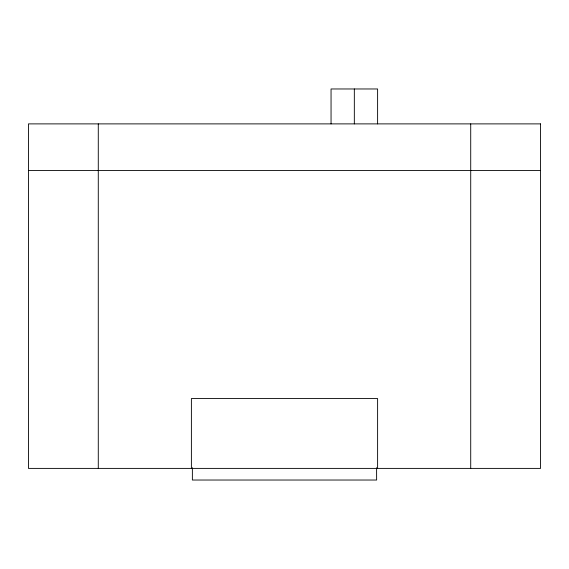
<?xml version="1.0" encoding="UTF-8"?>
<svg xmlns="http://www.w3.org/2000/svg" width="569" height="569" viewBox="0 0 569 569"><rect width="100%" height="100%" fill="white"/><g stroke="black" fill="none" stroke-linecap="round" stroke-linejoin="round"><path stroke-width="0.85" d="M28.45 170.444L540.55 170.444M470.719 123.886L470.719 468.394M377.61 123.886L377.61 88.97L331.051 88.97L331.051 123.886M377.61 468.394L377.61 398.556L191.39 398.556L191.39 468.394M376.6 467.732L376.628 480.03L192.372 480.03L192.372 467.732M354.331 88.97L354.331 123.886M98.281 123.886L98.281 468.394M540.55 123.886L28.45 123.886L28.45 468.394L540.55 468.394L540.55 123.886"/></g></svg>
